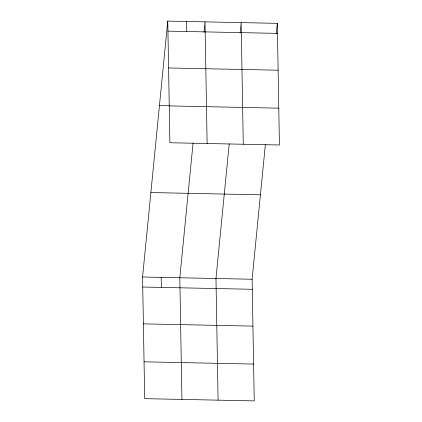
<?xml version="1.0" encoding="UTF-8"?>
<svg xmlns="http://www.w3.org/2000/svg" width="422" height="422" viewBox="0 0 422 422"><rect width="100%" height="100%" fill="white"/><g stroke="black" fill="none" stroke-linecap="round" stroke-linejoin="round"><path stroke-width="0.63" d="M265.38 144.535L252.119 279.253L254.239 400.9L144.693 398.653L142.567 277.006L167.761 21.1L277.307 23.347L279.433 144.994L169.881 142.747L167.761 21.1M193.076 143.053L179.814 277.771L181.94 399.418M203.984 32.257L205.008 21.865L207.128 143.512M229.23 143.791L215.969 278.515L218.09 400.156M240.134 33L241.157 22.609L243.278 144.25M276.283 33.744L277.307 23.347M167.935 31.128L277.481 33.38M168.578 67.963L278.124 70.21M159.447 105.547L169.723 105.758M169.238 105.911L278.789 108.159M150.881 192.559L260.432 194.806M142.567 277.006L252.119 279.253M142.742 287.034L252.293 289.286M143.385 323.869L252.936 326.116M144.05 361.818L253.596 364.065M186.382 21.48L186.556 31.513M161.193 277.386L161.368 287.419"/></g></svg>
